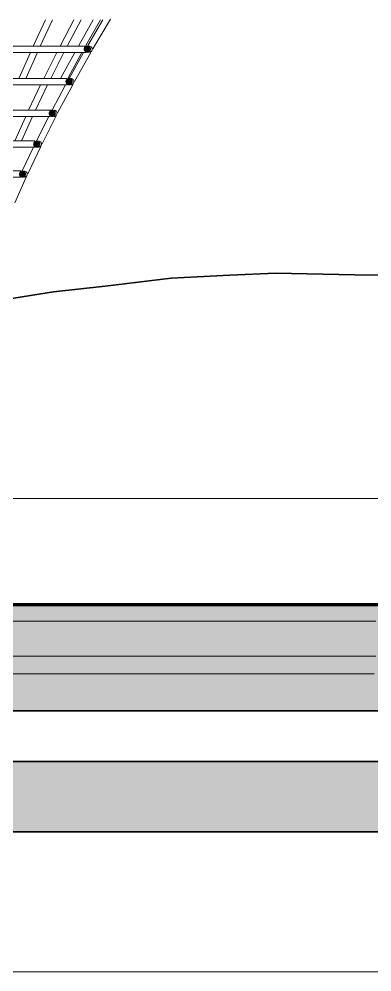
# Model space of a CAD drawing. Header units: millimetres. Extents: x 0 to 153524, y 0 to 59400.
# Drawn here: x 57358 to 58365, y 22950 to 25667 of the extents above; entities that cross this region are included whole.
import ezdxf

# ---------------------------------------------------------------- set-up
doc = ezdxf.new("R2010")
doc.units = ezdxf.units.MM
for name, color, linetype, lineweight in [('01_切断（構造・壁）', 7, 'Continuous', 35), ('02_切断（家具）', 8, 'Continuous', 18), ('04_切断（機械室などの塊）', 7, 'Continuous', 35), ('11_見えがかり（家具）', 8, 'Continuous', 9), ('50_寸法', 3, 'Continuous', 9)]:
    doc.layers.add(name, color=color, linetype=linetype, lineweight=lineweight)

msp = doc.modelspace()

# ---------------------------------------------------------------- hatches: boundary and pattern name
at = {"layer": '01_切断（構造・壁）'}
for color, points in [(8, [(55051.2, 23500), (46200.5, 23500), (46050.5, 23500), (46050.5, 23700), (46050.5, 24152), (46200.5, 24152), (46200.5, 23700), (55201.2, 23700), (55201.2, 23550), (58627.6, 23550), (58627.6, 23700), (74316.3, 23700), (74316.3, 24152), (74466.3, 24152), (74466.3, 23700), (74466.3, 23500), (74316.3, 23500), (58777.6, 23500), (58777.6, 23350), (55051.2, 23350)]), (7, [(58444.9, 23974.3), (58444.9, 23695), (58430.1, 23695), (58321.1, 23695), (58122.7, 23695), (58031.7, 23695), (57863.2, 23695), (57784.7, 23695), (57637.2, 23695), (57567.5, 23695), (57434.9, 23695), (57371.5, 23695), (57249.4, 23695), (57190.4, 23695), (57075.5, 23695), (56963.9, 23695), (56909, 23695), (56854.5, 23695), (56746.4, 23695), (56638.6, 23695), (56584.5, 23695), (56530.2, 23695), (56420.2, 23695), (56364.3, 23695), (56250.1, 23695), (56191.4, 23695), (56070.3, 23695), (56007.4, 23695), (55876.1, 23695), (55807.2, 23695), (55661.6, 23695), (55584.2, 23695), (55418.3, 23695), (55328.9, 23695), (55257, 23695), (55257, 23815.1), (55257, 23995), (55328.9, 23995), (55418.3, 23995), (55584.2, 23995), (55661.6, 23995), (55807.2, 23995), (55876.1, 23995), (56007.4, 23995), (56070.3, 23995), (56191.4, 23995), (56250.1, 23995), (56364.3, 23995), (56420.2, 23995), (56530.2, 23995), (56584.5, 23995), (56638.6, 23995), (56746.4, 23995), (56854.5, 23995), (56909, 23995), (56963.9, 23995), (57075.5, 23995), (57190.4, 23995), (57249.4, 23995), (57371.5, 23995), (57434.9, 23995), (57567.5, 23995), (57637.2, 23995), (57784.7, 23995), (57863.2, 23995), (58031.7, 23995), (58122.7, 23995), (58321.1, 23995), (58430.1, 23995), (58444.9, 23995), (58444.9, 23974.3)])]:
    msp.add_hatch(color=color, dxfattribs=at).paths.add_polyline_path(points)
at = {"layer": '02_切断（家具）'}
for points in [[(57561.2, 25582.1), (57561.3, 25581.3), (57561.1, 25579.9), (57561, 25579.1), (57560.4, 25577.7), (57560.1, 25576.9), (57559.2, 25575.7), (57558.6, 25575), (57557.4, 25574), (57556.7, 25573.5), (57555.3, 25572.9), (57554.5, 25572.6), (57553.1, 25572.4), (57552.3, 25572.3), (57550.9, 25572.5), (57550.1, 25572.6), (57548.8, 25573.2), (57548, 25573.5), (57546.7, 25574.4), (57546, 25575), (57545.1, 25576.2), (57544.5, 25576.9), (57544, 25578.3), (57543.7, 25579.1), (57543.5, 25580.5), (57543.4, 25581.3), (57543.6, 25582.7), (57543.7, 25583.5), (57544.2, 25584.9), (57544.5, 25585.7), (57545.5, 25587), (57546, 25587.7), (57547.2, 25588.6), (57548, 25589.2), (57549.3, 25589.7), (57550.1, 25590.1), (57551.5, 25590.2), (57552.3, 25590.3), (57553.7, 25590.2), (57554.5, 25590.1), (57555.9, 25589.5), (57556.7, 25589.2), (57557.9, 25588.2), (57558.6, 25587.7), (57559.6, 25586.5), (57560.1, 25585.7), (57560.7, 25584.3), (57561, 25583.5)], [(57509.2, 25489.5), (57509.3, 25488.8), (57509.1, 25487.3), (57509, 25486.6), (57508.4, 25485.1), (57508.1, 25484.4), (57507.2, 25483.1), (57506.6, 25482.4), (57505.4, 25481.4), (57504.7, 25480.9), (57503.3, 25480.3), (57502.5, 25480), (57501.1, 25479.9), (57500.3, 25479.8), (57498.9, 25479.9), (57498.1, 25480), (57496.7, 25480.6), (57496, 25480.9), (57494.7, 25481.9), (57494, 25482.4), (57493, 25483.7), (57492.5, 25484.4), (57492, 25485.8), (57491.7, 25486.6), (57491.5, 25488), (57491.4, 25488.8), (57491.6, 25490.2), (57491.7, 25491), (57492.2, 25492.4), (57492.5, 25493.2), (57493.5, 25494.5), (57494, 25495.1), (57495.3, 25496.1), (57496, 25496.6), (57497.4, 25497.2), (57498.1, 25497.5), (57499.6, 25497.7), (57500.3, 25497.8), (57501.8, 25497.6), (57502.5, 25497.5), (57503.9, 25496.9), (57504.7, 25496.6), (57506, 25495.6), (57506.6, 25495.1), (57507.6, 25493.8), (57508.1, 25493.2), (57508.7, 25491.7), (57509, 25491)], [(57461.1, 25399.3), (57461.2, 25398.6), (57461, 25397.1), (57460.9, 25396.4), (57460.3, 25394.9), (57460, 25394.2), (57459, 25392.8), (57458.6, 25392.2), (57457.2, 25391.2), (57456.6, 25390.7), (57455.1, 25390.1), (57454.4, 25389.8), (57452.9, 25389.6), (57452.3, 25389.6), (57450.8, 25389.7), (57450.1, 25389.8), (57448.6, 25390.4), (57447.9, 25390.7), (57446.6, 25391.7), (57445.9, 25392.2), (57444.9, 25393.5), (57444.5, 25394.2), (57443.9, 25395.7), (57443.6, 25396.4), (57443.4, 25397.9), (57443.3, 25398.6), (57443.5, 25400.1), (57443.6, 25400.8), (57444.2, 25402.3), (57444.5, 25403), (57445.5, 25404.3), (57445.9, 25404.9), (57447.3, 25405.9), (57447.9, 25406.4), (57449.4, 25407), (57450.1, 25407.3), (57451.6, 25407.5), (57452.3, 25407.6), (57453.7, 25407.4), (57454.4, 25407.3), (57455.9, 25406.7), (57456.6, 25406.4), (57457.9, 25405.4), (57458.6, 25404.9), (57459.6, 25403.6), (57460, 25403), (57460.6, 25401.5), (57460.9, 25400.8)], [(57416.8, 25311.3), (57416.9, 25310.7), (57416.7, 25309.1), (57416.7, 25308.5), (57416, 25306.9), (57415.8, 25306.3), (57414.7, 25304.9), (57414.3, 25304.3), (57412.9, 25303.3), (57412.4, 25302.8), (57410.8, 25302.2), (57410.2, 25301.9), (57408.6, 25301.8), (57408, 25301.7), (57406.4, 25301.9), (57405.8, 25301.9), (57404.3, 25302.6), (57403.6, 25302.8), (57402.2, 25303.9), (57401.7, 25304.3), (57400.6, 25305.7), (57400.2, 25306.3), (57399.6, 25307.9), (57399.3, 25308.5), (57399.1, 25310.1), (57399.1, 25310.7), (57399.3, 25312.2), (57399.3, 25312.9), (57400, 25314.4), (57400.2, 25315.1), (57401.3, 25316.5), (57401.7, 25317), (57403.1, 25318.1), (57403.6, 25318.5), (57405.2, 25319.2), (57405.8, 25319.4), (57407.4, 25319.6), (57408, 25319.7), (57409.5, 25319.5), (57410.2, 25319.4), (57411.7, 25318.8), (57412.4, 25318.5), (57413.7, 25317.5), (57414.3, 25317), (57415.3, 25315.7), (57415.8, 25315.1), (57416.4, 25313.5), (57416.7, 25312.9)], [(57376.2, 25225.6), (57376.3, 25225), (57376.1, 25223.4), (57376, 25222.8), (57375.4, 25221.2), (57375.2, 25220.6), (57374.1, 25219.2), (57373.7, 25218.7), (57372.3, 25217.6), (57371.8, 25217.2), (57370.1, 25216.5), (57369.6, 25216.3), (57368, 25216.1), (57367.4, 25216), (57365.8, 25216.2), (57365.2, 25216.3), (57363.6, 25217), (57363, 25217.2), (57361.6, 25218.3), (57361.1, 25218.7), (57360, 25220.1), (57359.6, 25220.6), (57358.9, 25222.3), (57358.7, 25222.8), (57358.5, 25224.5), (57358.5, 25225), (57358.7, 25226.7), (57358.7, 25227.2), (57359.4, 25228.9), (57359.6, 25229.4), (57360.7, 25230.9), (57361.1, 25231.4), (57362.5, 25232.5), (57363, 25232.9), (57364.6, 25233.5), (57365.2, 25233.8), (57366.8, 25234), (57367.4, 25234), (57369, 25233.8), (57369.6, 25233.8), (57371.2, 25233.1), (57371.8, 25232.9), (57373.2, 25231.8), (57373.7, 25231.4), (57374.8, 25230), (57375.2, 25229.4), (57375.8, 25227.8), (57376, 25227.2)], [(55303.5, 23850), (55303.5, 23907.4), (55303.5, 23950), (56410, 23950), (57194.4, 23950), (57545.8, 23950), (57745.1, 23950), (57873.5, 23950), (57963.2, 23950), (58029.3, 23950), (58080.1, 23950), (58120.3, 23950), (58153, 23950), (58180, 23950), (58202.8, 23950), (58223.1, 23950), (58242.3, 23950), (58260.3, 23950), (58277.5, 23950), (58293.7, 23950), (58309.1, 23950), (58323.7, 23950), (58337.6, 23950), (58350.8, 23950), (58363.4, 23950), (58375.4, 23950), (58386.9, 23950), (58398.5, 23950), (58398.5, 23948.2), (58398.5, 23850), (58386.9, 23850), (58375.4, 23850), (58363.4, 23850), (58350.8, 23850), (58337.6, 23850), (58323.7, 23850), (58309.1, 23850), (58293.7, 23850), (58277.5, 23850), (58260.3, 23850), (58242.3, 23850), (58223.1, 23850), (58202.8, 23850), (58180, 23850), (58153, 23850), (58120.3, 23850), (58080.1, 23850), (58029.3, 23850), (57963.2, 23850), (57873.5, 23850), (57745.1, 23850), (57545.8, 23850), (57194.4, 23850), (56410, 23850)], [(55253.5, 23800), (55253.5, 23828.3), (55253.5, 23850), (56377.3, 23850), (57194.4, 23850), (57560.4, 23850), (57768, 23850), (57901.8, 23850), (57995.2, 23850), (58064.1, 23850), (58117, 23850), (58158.9, 23850), (58192.9, 23850), (58221, 23850), (58244.7, 23850), (58265.9, 23850), (58285.9, 23850), (58304.7, 23850), (58322.6, 23850), (58339.4, 23850), (58355.5, 23850), (58370.7, 23850), (58385.2, 23850), (58398.9, 23850), (58412.1, 23850), (58424.6, 23850), (58436.6, 23850), (58448.6, 23850), (58448.6, 23849.5), (58448.6, 23800), (58436.6, 23800), (58424.6, 23800), (58412.1, 23800), (58398.9, 23800), (58385.2, 23800), (58370.7, 23800), (58355.5, 23800), (58339.4, 23800), (58322.6, 23800), (58304.7, 23800), (58285.9, 23800), (58265.9, 23800), (58244.7, 23800), (58221, 23800), (58192.9, 23800), (58158.9, 23800), (58117, 23800), (58064.1, 23800), (57995.2, 23800), (57901.8, 23800), (57768, 23800), (57560.4, 23800), (57194.4, 23800), (56377.3, 23800)]]:
    msp.add_hatch(color=8, dxfattribs=at).paths.add_polyline_path(points)

# ---------------------------------------------------------------- linework, layer by layer
at = {"layer": '01_切断（構造・壁）'}
for points in [[(55051.2, 23500), (46200.5, 23500), (46050.5, 23500), (46050.5, 23700), (46050.5, 24152), (46200.5, 24152), (46200.5, 23700), (55201.2, 23700), (55201.2, 23550), (58627.6, 23550), (58627.6, 23700), (74316.3, 23700), (74316.3, 24152), (74466.3, 24152), (74466.3, 23700), (74466.3, 23500), (74316.3, 23500), (58777.6, 23500), (58777.6, 23350), (55051.2, 23350), (55051.2, 23500)], [(43500, 24000), (78800, 24000)], [(57249.4, 23995), (57371.5, 23995), (57434.9, 23995), (57567.5, 23995), (57637.2, 23995), (57784.7, 23995), (57863.2, 23995), (58031.7, 23995), (58122.7, 23995), (58321.1, 23995), (58430.1, 23995)], [(58430.1, 23695), (58321.1, 23695), (58122.7, 23695), (58031.7, 23695), (57863.2, 23695), (57784.7, 23695), (57637.2, 23695), (57567.5, 23695), (57434.9, 23695), (57371.5, 23695), (57249.4, 23695)]]:
    msp.add_lwpolyline(points, dxfattribs=at)
at = {"layer": '02_切断（家具）'}
for points in [[(57561.2, 25582.1), (57561.3, 25581.3), (57561.1, 25579.9), (57561, 25579.1), (57560.4, 25577.7), (57560.1, 25576.9), (57559.2, 25575.7), (57558.6, 25575), (57557.4, 25574), (57556.7, 25573.5), (57555.3, 25572.9), (57554.5, 25572.6), (57553.1, 25572.4), (57552.3, 25572.3), (57550.9, 25572.5), (57550.1, 25572.6), (57548.8, 25573.2), (57548, 25573.5), (57546.7, 25574.4), (57546, 25575), (57545.1, 25576.2), (57544.5, 25576.9), (57544, 25578.3), (57543.7, 25579.1), (57543.5, 25580.5), (57543.4, 25581.3), (57543.6, 25582.7), (57543.7, 25583.5), (57544.2, 25584.9), (57544.5, 25585.7), (57545.5, 25587), (57546, 25587.7), (57547.2, 25588.6), (57548, 25589.2), (57549.3, 25589.7), (57550.1, 25590.1), (57551.5, 25590.2), (57552.3, 25590.3), (57553.7, 25590.2), (57554.5, 25590.1), (57555.9, 25589.5), (57556.7, 25589.2), (57557.9, 25588.2), (57558.6, 25587.7), (57559.6, 25586.5), (57560.1, 25585.7), (57560.7, 25584.3), (57561, 25583.5), (57561.2, 25582.1)], [(57509.2, 25489.5), (57509.3, 25488.8), (57509.1, 25487.3), (57509, 25486.6), (57508.4, 25485.1), (57508.1, 25484.4), (57507.2, 25483.1), (57506.6, 25482.4), (57505.4, 25481.4), (57504.7, 25480.9), (57503.3, 25480.3), (57502.5, 25480), (57501.1, 25479.9), (57500.3, 25479.8), (57498.9, 25479.9), (57498.1, 25480), (57496.7, 25480.6), (57496, 25480.9), (57494.7, 25481.9), (57494, 25482.4), (57493, 25483.7), (57492.5, 25484.4), (57492, 25485.8), (57491.7, 25486.6), (57491.5, 25488), (57491.4, 25488.8), (57491.6, 25490.2), (57491.7, 25491), (57492.2, 25492.4), (57492.5, 25493.2), (57493.5, 25494.5), (57494, 25495.1), (57495.3, 25496.1), (57496, 25496.6), (57497.4, 25497.2), (57498.1, 25497.5), (57499.6, 25497.7), (57500.3, 25497.8), (57501.8, 25497.6), (57502.5, 25497.5), (57503.9, 25496.9), (57504.7, 25496.6), (57506, 25495.6), (57506.6, 25495.1), (57507.6, 25493.8), (57508.1, 25493.2), (57508.7, 25491.7), (57509, 25491), (57509.2, 25489.5)], [(57461.1, 25399.3), (57461.2, 25398.6), (57461, 25397.1), (57460.9, 25396.4), (57460.3, 25394.9), (57460, 25394.2), (57459, 25392.8), (57458.6, 25392.2), (57457.2, 25391.2), (57456.6, 25390.7), (57455.1, 25390.1), (57454.4, 25389.8), (57452.9, 25389.6), (57452.3, 25389.6), (57450.8, 25389.7), (57450.1, 25389.8), (57448.6, 25390.4), (57447.9, 25390.7), (57446.6, 25391.7), (57445.9, 25392.2), (57444.9, 25393.5), (57444.5, 25394.2), (57443.9, 25395.7), (57443.6, 25396.4), (57443.4, 25397.9), (57443.3, 25398.6), (57443.5, 25400.1), (57443.6, 25400.8), (57444.2, 25402.3), (57444.5, 25403), (57445.5, 25404.3), (57445.9, 25404.9), (57447.3, 25405.9), (57447.9, 25406.4), (57449.4, 25407), (57450.1, 25407.3), (57451.6, 25407.5), (57452.3, 25407.6), (57453.7, 25407.4), (57454.4, 25407.3), (57455.9, 25406.7), (57456.6, 25406.4), (57457.9, 25405.4), (57458.6, 25404.9), (57459.6, 25403.6), (57460, 25403), (57460.6, 25401.5), (57460.9, 25400.8), (57461.1, 25399.3)], [(57416.8, 25311.3), (57416.9, 25310.7), (57416.7, 25309.1), (57416.7, 25308.5), (57416, 25306.9), (57415.8, 25306.3), (57414.7, 25304.9), (57414.3, 25304.3), (57412.9, 25303.3), (57412.4, 25302.8), (57410.8, 25302.2), (57410.2, 25301.9), (57408.6, 25301.8), (57408, 25301.7), (57406.4, 25301.9), (57405.8, 25301.9), (57404.3, 25302.6), (57403.6, 25302.8), (57402.2, 25303.9), (57401.7, 25304.3), (57400.6, 25305.7), (57400.2, 25306.3), (57399.6, 25307.9), (57399.3, 25308.5), (57399.1, 25310.1), (57399.1, 25310.7), (57399.3, 25312.2), (57399.3, 25312.9), (57400, 25314.4), (57400.2, 25315.1), (57401.3, 25316.5), (57401.7, 25317), (57403.1, 25318.1), (57403.6, 25318.5), (57405.2, 25319.2), (57405.8, 25319.4), (57407.4, 25319.6), (57408, 25319.7), (57409.5, 25319.5), (57410.2, 25319.4), (57411.7, 25318.8), (57412.4, 25318.5), (57413.7, 25317.5), (57414.3, 25317), (57415.3, 25315.7), (57415.8, 25315.1), (57416.4, 25313.5), (57416.7, 25312.9), (57416.8, 25311.3)], [(57376.2, 25225.6), (57376.3, 25225), (57376.1, 25223.4), (57376, 25222.8), (57375.4, 25221.2), (57375.2, 25220.6), (57374.1, 25219.2), (57373.7, 25218.7), (57372.3, 25217.6), (57371.8, 25217.2), (57370.1, 25216.5), (57369.6, 25216.3), (57368, 25216.1), (57367.4, 25216), (57365.8, 25216.2), (57365.2, 25216.3), (57363.6, 25217), (57363, 25217.2), (57361.6, 25218.3), (57361.1, 25218.7), (57360, 25220.1), (57359.6, 25220.6), (57358.9, 25222.3), (57358.7, 25222.8), (57358.5, 25224.5), (57358.5, 25225), (57358.7, 25226.7), (57358.7, 25227.2), (57359.4, 25228.9), (57359.6, 25229.4), (57360.7, 25230.9), (57361.1, 25231.4), (57362.5, 25232.5), (57363, 25232.9), (57364.6, 25233.5), (57365.2, 25233.8), (57366.8, 25234), (57367.4, 25234), (57369, 25233.8), (57369.6, 25233.8), (57371.2, 25233.1), (57371.8, 25232.9), (57373.2, 25231.8), (57373.7, 25231.4), (57374.8, 25230), (57375.2, 25229.4), (57375.8, 25227.8), (57376, 25227.2), (57376.2, 25225.6)], [(55303.5, 23950), (56410, 23950), (57194.4, 23950), (57545.8, 23950), (57745.1, 23950), (57873.5, 23950), (57963.2, 23950), (58029.3, 23950), (58080.1, 23950), (58120.3, 23950), (58153, 23950), (58180, 23950), (58202.8, 23950), (58223.1, 23950), (58242.3, 23950), (58260.3, 23950), (58277.5, 23950), (58293.7, 23950), (58309.1, 23950), (58323.7, 23950), (58337.6, 23950), (58350.8, 23950), (58363.4, 23950), (58375.4, 23950)], [(55253.5, 23800), (55253.5, 23828.3), (55253.5, 23850), (56377.3, 23850), (57194.4, 23850), (57560.4, 23850), (57768, 23850), (57901.8, 23850), (57995.2, 23850), (58064.1, 23850), (58117, 23850), (58158.9, 23850), (58192.9, 23850), (58221, 23850), (58244.7, 23850), (58265.9, 23850), (58285.9, 23850), (58304.7, 23850), (58322.6, 23850), (58339.4, 23850), (58355.5, 23850), (58370.7, 23850)], [(58375.4, 23850), (58363.4, 23850), (58350.8, 23850), (58337.6, 23850), (58323.7, 23850), (58309.1, 23850), (58293.7, 23850), (58277.5, 23850), (58260.3, 23850), (58242.3, 23850), (58223.1, 23850), (58202.8, 23850), (58180, 23850), (58153, 23850), (58120.3, 23850), (58080.1, 23850), (58029.3, 23850), (57963.2, 23850), (57873.5, 23850), (57745.1, 23850), (57545.8, 23850), (57194.4, 23850), (56410, 23850), (55303.5, 23850)], [(58370.7, 23800), (58355.5, 23800), (58339.4, 23800), (58322.6, 23800), (58304.7, 23800), (58285.9, 23800), (58265.9, 23800), (58244.7, 23800), (58221, 23800), (58192.9, 23800), (58158.9, 23800), (58117, 23800), (58064.1, 23800), (57995.2, 23800), (57901.8, 23800), (57768, 23800), (57560.4, 23800), (57194.4, 23800), (56377.3, 23800), (55253.5, 23800)]]:
    msp.add_lwpolyline(points, dxfattribs=at)
at = {"layer": '04_切断（機械室などの塊）'}
msp.add_lwpolyline([(58605.4, 24934.2), (58315.5, 24938.2), (58089.8, 24942.8), (57959.2, 24936.8), (57791.4, 24928.8), (57602.9, 24905.2), (57456.1, 24889.3), (57246.6, 24856), (56977.5, 24817.1), (56890.3, 24797.7), (56822.5, 24785.1), (56534, 24723.8), (56188.8, 24663.1), (56177.7, 24661.4)], dxfattribs=at)
at = {"layer": '11_見えがかり（家具）'}
for points in [[(57399, 25592.3), (57432.9, 25665.3)], [(57452.7, 25665.3), (57418.8, 25592.3)], [(57475.6, 25592.3), (57514.1, 25665.3)], [(57534.4, 25665.3), (57495.9, 25592.3)], [(57527.7, 25592.3), (57569.4, 25665.3)], [(57590.1, 25665.3), (57548.4, 25592.3)], [(57553.5, 25592.3), (57596.8, 25665.3)], [(57618.8, 25667.2), (57568.3, 25582)], [(56146.9, 25590.3), (57546.3, 25590.3)], [(57547.2, 25572.3), (56157.1, 25572.3)], [(57358, 25499.8), (57389.1, 25570.3)], [(57408.8, 25570.3), (57377.6, 25499.8)], [(57428.9, 25499.8), (57464.3, 25570.3)], [(57484.5, 25570.3), (57449, 25499.8)], [(57477.2, 25499.8), (57515.6, 25570.3)], [(57536, 25570.3), (57497.7, 25499.8)], [(57501.1, 25499.8), (57540.9, 25570.3)], [(57562.7, 25572.3), (57516, 25489.4)], [(57557.4, 25590.3), (57557.5, 25590.3), (57559.6, 25590.1), (57561.8, 25589.2), (57563.8, 25587.7), (57565.3, 25585.7), (57566.2, 25583.5), (57566.4, 25581.3), (57566.2, 25579.1), (57565.3, 25576.9), (57563.8, 25575), (57561.8, 25573.5), (57559.6, 25572.6), (57558.4, 25572.4)], [(56201.6, 25497.8), (57494.3, 25497.8)], [(57505.5, 25497.7), (57507.4, 25497.5), (57509.6, 25496.6), (57511.6, 25495.1), (57513.1, 25493.2), (57514, 25491), (57514.2, 25488.8), (57514, 25486.6), (57513.1, 25484.4), (57511.6, 25482.4), (57509.6, 25480.9), (57507.4, 25480), (57506.4, 25479.9)], [(57495.2, 25479.8), (56211.6, 25479.8)], [(57385.7, 25409.6), (57418.2, 25477.8)], [(57438.2, 25477.8), (57405.7, 25409.6)], [(57452.7, 25409.6), (57489.2, 25477.8)], [(57510.7, 25479.9), (57467.7, 25399.5)], [(56250.7, 25407.6), (57447.3, 25407.6)], [(57458.4, 25407.4), (57459.2, 25407.3), (57461.4, 25406.4), (57463.3, 25404.9), (57464.8, 25403), (57465.7, 25400.8), (57466, 25398.6), (57465.7, 25396.4), (57464.8, 25394.2), (57463.3, 25392.2), (57461.4, 25390.7), (57459.2, 25389.8), (57457.4, 25389.6)], [(57446.2, 25389.6), (56259.4, 25389.6)], [(57346, 25321.7), (57375.7, 25387.6)], [(57395.4, 25387.6), (57365.7, 25321.7)], [(57408.1, 25321.7), (57441.4, 25387.6)], [(57462.6, 25389.7), (57423.2, 25311.8)], [(56293.1, 25319.7), (57402.7, 25319.7)], [(57402, 25301.7), (56299.8, 25301.7)], [(57367.1, 25236), (57397.4, 25299.7)], [(57418.4, 25301.9), (57382.4, 25226.3)], [(57414.1, 25319.5), (57414.8, 25319.4), (57417, 25318.5), (57418.9, 25317), (57420.4, 25315.1), (57421.3, 25312.9), (57421.5, 25310.7), (57421.3, 25308.5), (57420.4, 25306.3), (57418.9, 25304.3), (57417, 25302.8), (57414.8, 25301.9), (57413.2, 25301.8)], [(56335.9, 25234), (57362.2, 25234)], [(57377.8, 25216.3), (57345.1, 25143)], [(57372.9, 25233.9), (57374, 25233.8), (57376.2, 25232.9), (57378.1, 25231.4), (57379.6, 25229.4), (57380.5, 25227.2), (57380.8, 25225), (57380.5, 25222.8), (57379.6, 25220.6), (57378.1, 25218.7), (57376.2, 25217.2), (57374, 25216.3), (57372.9, 25216.2)], [(57362.2, 25216), (56335, 25216)], [(57297.3, 24300), (57487.2, 24300), (57500.5, 24300), (57507.7, 24300), (57700.1, 24300), (57878.3, 24300), (58037, 24300), (58148.7, 24300), (58235.7, 24300), (58314.2, 24300), (58327.5, 24300), (58361.4, 24300), (58396.6, 24300)]]:
    msp.add_lwpolyline(points, dxfattribs=at)
at = {"layer": '50_寸法'}
msp.add_lwpolyline([(45861.3, 22950), (76000, 22950)], dxfattribs=at)

doc.saveas('drawing.dxf')
